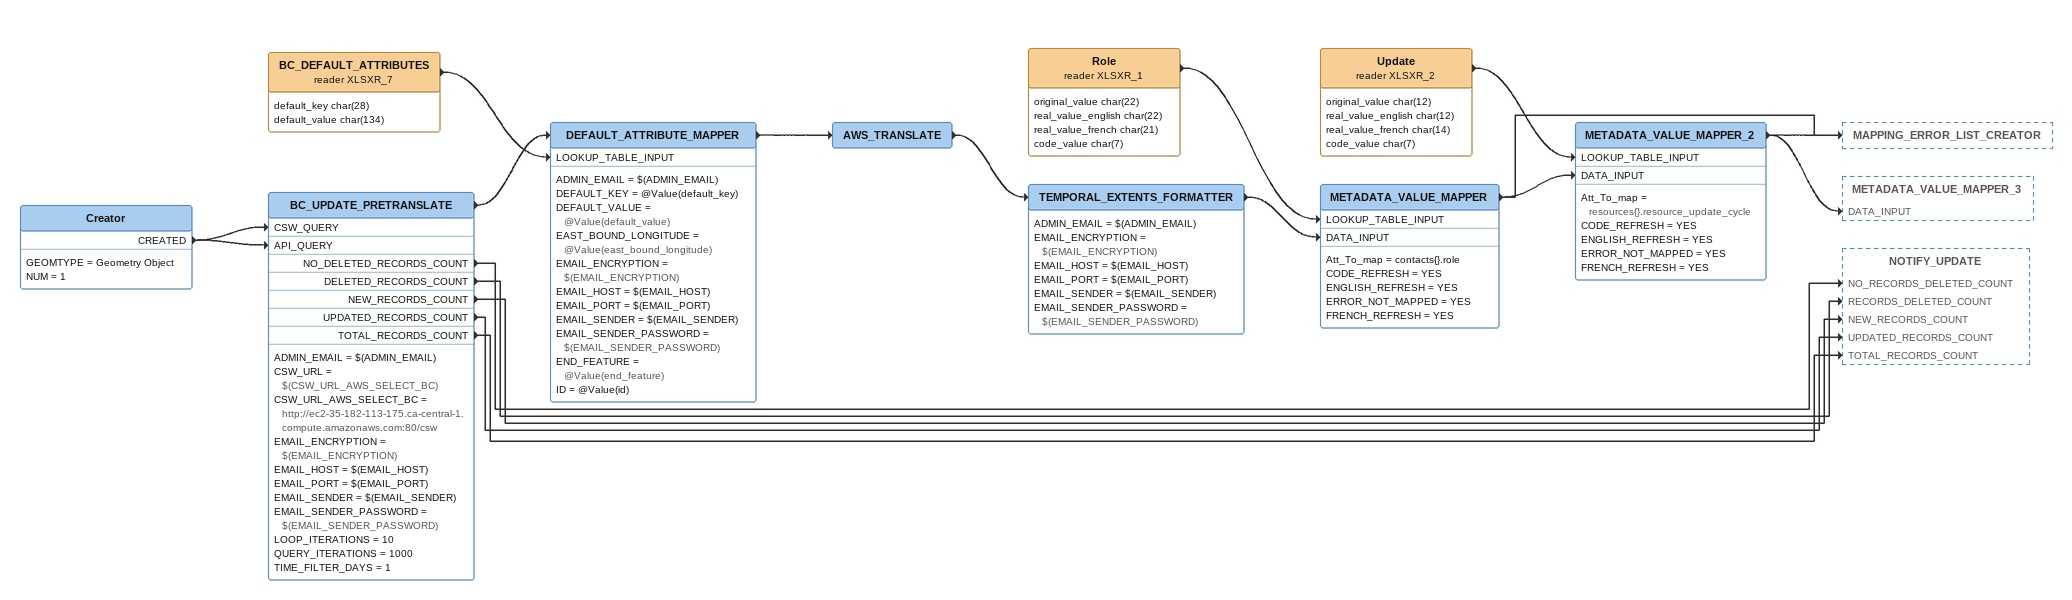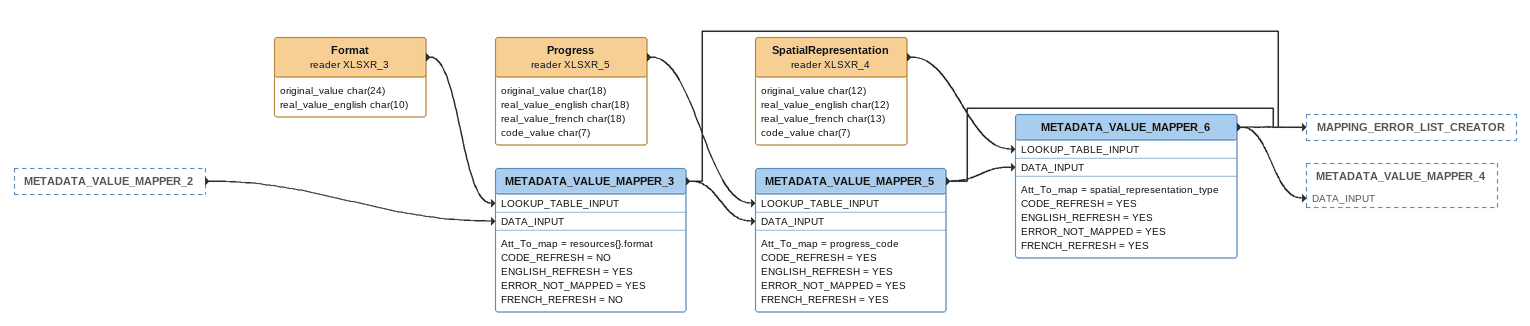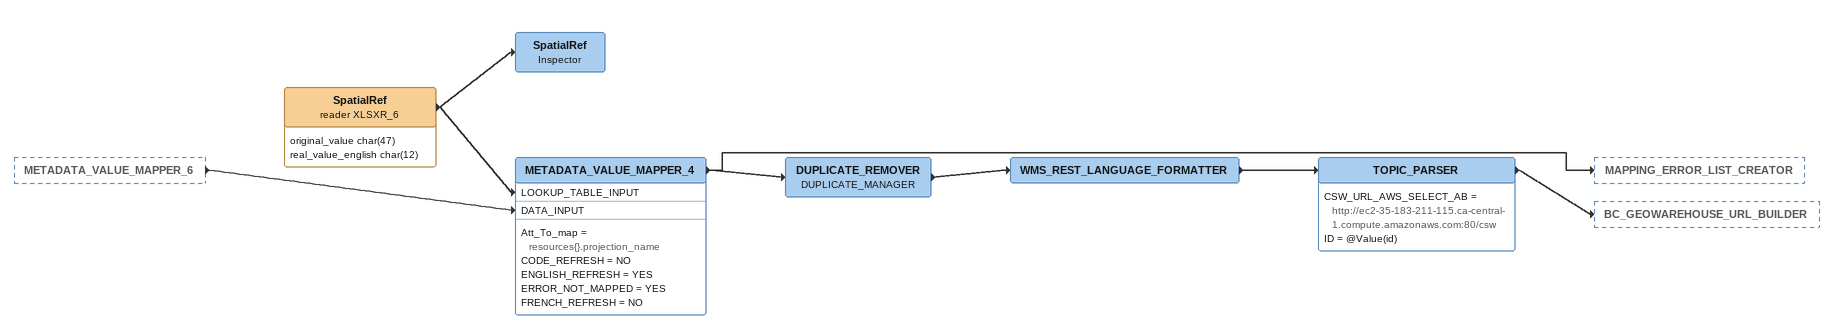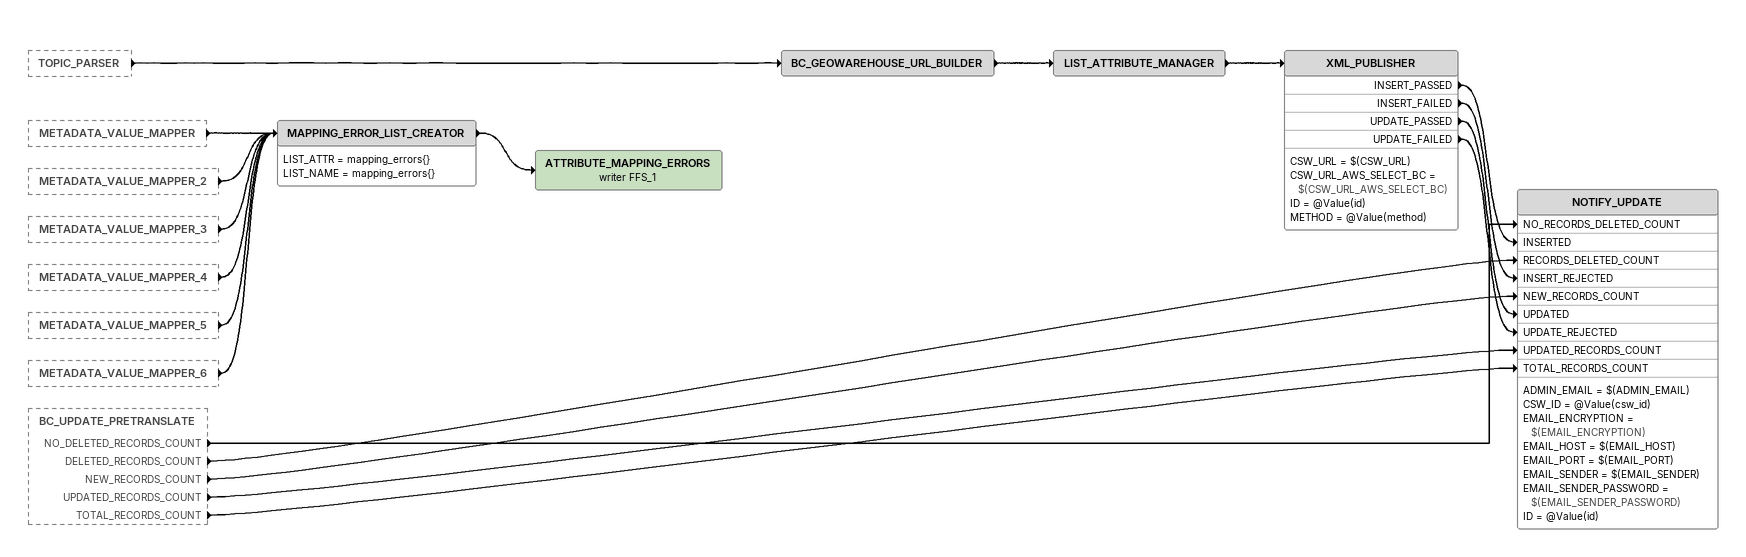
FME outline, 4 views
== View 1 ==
Creator
    GEOMTYPE = Geometry Object
    NUM = 1
    CREATED -> BC_UPDATE_PRETRANSLATE [CSW_QUERY]
    CREATED -> BC_UPDATE_PRETRANSLATE [API_QUERY]
BC_UPDATE_PRETRANSLATE
    ADMIN_EMAIL = $(ADMIN_EMAIL)
    CSW_URL = $(CSW_URL_AWS_SELECT_BC)
    CSW_URL_AWS_SELECT_BC = http://ec2-35-182-113-175.ca-central-1.compute.amazonaws.com:80/csw
    EMAIL_ENCRYPTION = $(EMAIL_ENCRYPTION)
    EMAIL_HOST = $(EMAIL_HOST)
    EMAIL_PORT = $(EMAIL_PORT)
    EMAIL_SENDER = $(EMAIL_SENDER)
    EMAIL_SENDER_PASSWORD = $(EMAIL_SENDER_PASSWORD)
    LOOP_ITERATIONS = 10
    QUERY_ITERATIONS = 1000
    TIME_FILTER_DAYS = 1
    NO_DELETED_RECORDS_COUNT -> NOTIFY_UPDATE [NO_RECORDS_DELETED_COUNT]
    DELETED_RECORDS_COUNT -> NOTIFY_UPDATE [RECORDS_DELETED_COUNT]
    NEW_RECORDS_COUNT -> NOTIFY_UPDATE [NEW_RECORDS_COUNT]
    -> DEFAULT_ATTRIBUTE_MAPPER
    UPDATED_RECORDS_COUNT -> NOTIFY_UPDATE [UPDATED_RECORDS_COUNT]
    TOTAL_RECORDS_COUNT -> NOTIFY_UPDATE [TOTAL_RECORDS_COUNT]
BC_DEFAULT_ATTRIBUTES (reader XLSXR_7)
    attributes: default_key char(28), default_value char(134)
    -> DEFAULT_ATTRIBUTE_MAPPER [LOOKUP_TABLE_INPUT]
DEFAULT_ATTRIBUTE_MAPPER
    ADMIN_EMAIL = $(ADMIN_EMAIL)
    DEFAULT_KEY = @Value(default_key)
    DEFAULT_VALUE = @Value(default_value)
    EAST_BOUND_LONGITUDE = @Value(east_bound_longitude)
    EMAIL_ENCRYPTION = $(EMAIL_ENCRYPTION)
    EMAIL_HOST = $(EMAIL_HOST)
    EMAIL_PORT = $(EMAIL_PORT)
    EMAIL_SENDER = $(EMAIL_SENDER)
    EMAIL_SENDER_PASSWORD = $(EMAIL_SENDER_PASSWORD)
    END_FEATURE = @Value(end_feature)
    ID = @Value(id)
    -> AWS_TRANSLATE
AWS_TRANSLATE
    -> TEMPORAL_EXTENTS_FORMATTER
TEMPORAL_EXTENTS_FORMATTER
    ADMIN_EMAIL = $(ADMIN_EMAIL)
    EMAIL_ENCRYPTION = $(EMAIL_ENCRYPTION)
    EMAIL_HOST = $(EMAIL_HOST)
    EMAIL_PORT = $(EMAIL_PORT)
    EMAIL_SENDER = $(EMAIL_SENDER)
    EMAIL_SENDER_PASSWORD = $(EMAIL_SENDER_PASSWORD)
    -> METADATA_VALUE_MAPPER [DATA_INPUT]
Role (reader XLSXR_1)
    attributes: original_value char(22), real_value_english char(22), real_value_french char(21), code_value char(7)
    -> METADATA_VALUE_MAPPER [LOOKUP_TABLE_INPUT]
METADATA_VALUE_MAPPER
    Att_To_map = contacts{}.role
    CODE_REFRESH = YES
    ENGLISH_REFRESH = YES
    ERROR_NOT_MAPPED = YES
    FRENCH_REFRESH = YES
    -> METADATA_VALUE_MAPPER_2 [DATA_INPUT]
    -> MAPPING_ERROR_LIST_CREATOR
Update (reader XLSXR_2)
    attributes: original_value char(12), real_value_english char(12), real_value_french char(14), code_value char(7)
    -> METADATA_VALUE_MAPPER_2 [LOOKUP_TABLE_INPUT]
METADATA_VALUE_MAPPER_2
    Att_To_map = resources{}.resource_update_cycle
    CODE_REFRESH = YES
    ENGLISH_REFRESH = YES
    ERROR_NOT_MAPPED = YES
    FRENCH_REFRESH = YES
    -> METADATA_VALUE_MAPPER_3 [DATA_INPUT]
    -> MAPPING_ERROR_LIST_CREATOR

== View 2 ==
METADATA_VALUE_MAPPER_2 [outside]
    -> METADATA_VALUE_MAPPER_3 [DATA_INPUT]
Format (reader XLSXR_3)
    attributes: original_value char(24), real_value_english char(10)
    -> METADATA_VALUE_MAPPER_3 [LOOKUP_TABLE_INPUT]
METADATA_VALUE_MAPPER_3
    Att_To_map = resources{}.format
    CODE_REFRESH = NO
    ENGLISH_REFRESH = YES
    ERROR_NOT_MAPPED = YES
    FRENCH_REFRESH = NO
    -> METADATA_VALUE_MAPPER_5 [DATA_INPUT]
    -> MAPPING_ERROR_LIST_CREATOR
Progress (reader XLSXR_5)
    attributes: original_value char(18), real_value_english char(18), real_value_french char(18), code_value char(7)
    -> METADATA_VALUE_MAPPER_5 [LOOKUP_TABLE_INPUT]
METADATA_VALUE_MAPPER_5
    Att_To_map = progress_code
    CODE_REFRESH = YES
    ENGLISH_REFRESH = YES
    ERROR_NOT_MAPPED = YES
    FRENCH_REFRESH = YES
    -> METADATA_VALUE_MAPPER_6 [DATA_INPUT]
    -> MAPPING_ERROR_LIST_CREATOR
SpatialRepresentation (reader XLSXR_4)
    attributes: original_value char(12), real_value_english char(12), real_value_french char(13), code_value char(7)
    -> METADATA_VALUE_MAPPER_6 [LOOKUP_TABLE_INPUT]
METADATA_VALUE_MAPPER_6
    Att_To_map = spatial_representation_type
    CODE_REFRESH = YES
    ENGLISH_REFRESH = YES
    ERROR_NOT_MAPPED = YES
    FRENCH_REFRESH = YES
    -> METADATA_VALUE_MAPPER_4 [DATA_INPUT]
    -> MAPPING_ERROR_LIST_CREATOR

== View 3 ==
METADATA_VALUE_MAPPER_6 [outside]
    -> METADATA_VALUE_MAPPER_4 [DATA_INPUT]
SpatialRef (reader XLSXR_6)
    attributes: original_value char(47), real_value_english char(12)
    -> METADATA_VALUE_MAPPER_4 [LOOKUP_TABLE_INPUT]
    -> SpatialRef
SpatialRef: Inspector
METADATA_VALUE_MAPPER_4
    Att_To_map = resources{}.projection_name
    CODE_REFRESH = NO
    ENGLISH_REFRESH = YES
    ERROR_NOT_MAPPED = YES
    FRENCH_REFRESH = NO
    -> DUPLICATE_REMOVER
    -> MAPPING_ERROR_LIST_CREATOR
DUPLICATE_REMOVER: DUPLICATE_MANAGER
    -> WMS_REST_LANGUAGE_FORMATTER
WMS_REST_LANGUAGE_FORMATTER
    -> TOPIC_PARSER
TOPIC_PARSER
    CSW_URL_AWS_SELECT_AB = http://ec2-35-183-211-115.ca-central-1.compute.amazonaws.com:80/csw
    ID = @Value(id)
    -> BC_GEOWAREHOUSE_URL_BUILDER

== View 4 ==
TOPIC_PARSER [outside]
    -> BC_GEOWAREHOUSE_URL_BUILDER
METADATA_VALUE_MAPPER [outside]
    -> MAPPING_ERROR_LIST_CREATOR
METADATA_VALUE_MAPPER_2 [outside]
    -> MAPPING_ERROR_LIST_CREATOR
METADATA_VALUE_MAPPER_3 [outside]
    -> MAPPING_ERROR_LIST_CREATOR
METADATA_VALUE_MAPPER_4 [outside]
    -> MAPPING_ERROR_LIST_CREATOR
METADATA_VALUE_MAPPER_5 [outside]
    -> MAPPING_ERROR_LIST_CREATOR
METADATA_VALUE_MAPPER_6 [outside]
    -> MAPPING_ERROR_LIST_CREATOR
BC_UPDATE_PRETRANSLATE [outside]
    NO_DELETED_RECORDS_COUNT -> NOTIFY_UPDATE [NO_RECORDS_DELETED_COUNT]
    DELETED_RECORDS_COUNT -> NOTIFY_UPDATE [RECORDS_DELETED_COUNT]
    NEW_RECORDS_COUNT -> NOTIFY_UPDATE [NEW_RECORDS_COUNT]
    UPDATED_RECORDS_COUNT -> NOTIFY_UPDATE [UPDATED_RECORDS_COUNT]
    TOTAL_RECORDS_COUNT -> NOTIFY_UPDATE [TOTAL_RECORDS_COUNT]
BC_GEOWAREHOUSE_URL_BUILDER
    -> LIST_ATTRIBUTE_MANAGER
LIST_ATTRIBUTE_MANAGER
    -> XML_PUBLISHER
XML_PUBLISHER
    CSW_URL = $(CSW_URL)
    CSW_URL_AWS_SELECT_BC = $(CSW_URL_AWS_SELECT_BC)
    ID = @Value(id)
    METHOD = @Value(method)
    INSERT_PASSED -> NOTIFY_UPDATE [INSERTED]
    INSERT_FAILED -> NOTIFY_UPDATE [INSERT_REJECTED]
    UPDATE_PASSED -> NOTIFY_UPDATE [UPDATED]
    UPDATE_FAILED -> NOTIFY_UPDATE [UPDATE_REJECTED]
NOTIFY_UPDATE
    ADMIN_EMAIL = $(ADMIN_EMAIL)
    CSW_ID = @Value(csw_id)
    EMAIL_ENCRYPTION = $(EMAIL_ENCRYPTION)
    EMAIL_HOST = $(EMAIL_HOST)
    EMAIL_PORT = $(EMAIL_PORT)
    EMAIL_SENDER = $(EMAIL_SENDER)
    EMAIL_SENDER_PASSWORD = $(EMAIL_SENDER_PASSWORD)
    ID = @Value(id)
MAPPING_ERROR_LIST_CREATOR
    LIST_ATTR = mapping_errors{}
    LIST_NAME = mapping_errors{}
    -> ATTRIBUTE_MAPPING_ERRORS (writer FFS_1)
ATTRIBUTE_MAPPING_ERRORS (writer FFS_1)
